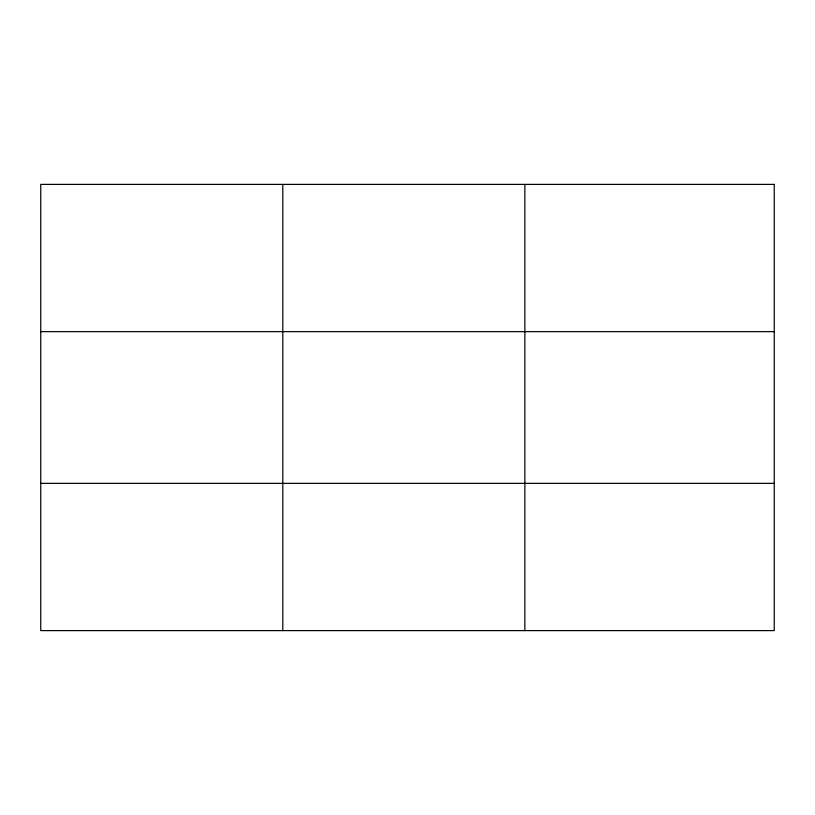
<?xml version="1.0" encoding="UTF-8"?>
<svg xmlns="http://www.w3.org/2000/svg" width="815" height="815" viewBox="0 0 815 815"><rect width="100%" height="100%" fill="white"/><g stroke="black" fill="none" stroke-linecap="round" stroke-linejoin="round"><path stroke-width="1.22" d="M282.805 184.394L282.805 630.606M524.86 184.394L524.86 630.606M40.75 331.644L774.25 331.644M40.75 483.356L774.25 483.356M774.25 184.394L774.25 630.606L40.75 630.606L40.75 184.394L774.25 184.394"/></g></svg>
